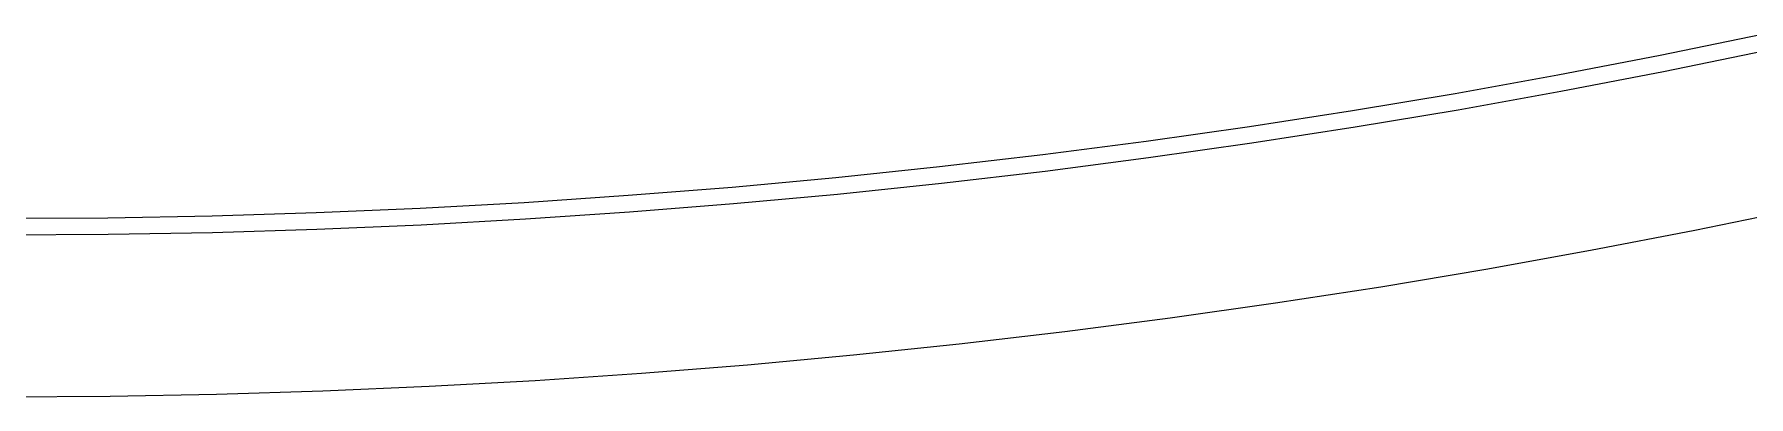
# Model space of a CAD drawing. Extents: x -25 to 122, y -49 to 104.
# Drawn here: x 46.13 to 61.25, y -48.99 to -45.79 of the extents above; entities that cross this region are included whole.
import ezdxf

# ---------------------------------------------------------------- set-up
doc = ezdxf.new("R2010")
doc.units = 0

msp = doc.modelspace()

# ---------------------------------------------------------------- linework, layer by layer
for p, q in [((60.4721, -45.9723), (61.3728, -45.7874)), ((59.5692, -46.1462), (60.4721, -45.9723)), ((61.4039, -45.9342), (60.5014, -46.1194)), ((60.5014, -46.1194), (59.5967, -46.2936)), ((58.6643, -46.3089), (59.5692, -46.1462)), ((59.5967, -46.2936), (58.69, -46.4567)), ((57.7574, -46.4606), (58.6643, -46.3089)), ((56.8488, -46.601), (57.7574, -46.4606)), ((58.69, -46.4567), (57.7813, -46.6086)), ((55.0266, -46.8485), (55.9384, -46.7304)), ((55.9384, -46.7304), (56.8488, -46.601)), ((56.8708, -46.7494), (55.9586, -46.879)), ((57.7813, -46.6086), (56.8708, -46.7494)), ((54.1134, -46.9555), (55.0266, -46.8485)), ((55.9586, -46.879), (55.045, -46.9974)), ((52.2834, -47.1357), (53.1989, -47.0512)), ((53.1989, -47.0512), (54.1134, -46.9555)), ((55.045, -46.9974), (54.1299, -47.1046)), ((51.3668, -47.209), (52.2834, -47.1357)), ((53.2136, -47.2005), (52.2962, -47.2852)), ((54.1299, -47.1046), (53.2136, -47.2005)), ((48.6128, -47.3612), (49.5314, -47.3217)), ((49.5314, -47.3217), (50.4494, -47.271)), ((50.4494, -47.271), (51.3668, -47.209)), ((52.2962, -47.2852), (51.3779, -47.3586)), ((60.7794, -47.5171), (61.699, -47.3283)), ((45.855, -47.412), (46.7744, -47.4064)), ((46.7744, -47.4064), (47.6937, -47.3894)), ((47.6937, -47.3894), (48.6128, -47.3612)), ((49.5387, -47.4716), (48.6183, -47.5111)), ((50.4586, -47.4207), (49.5387, -47.4716)), ((51.3779, -47.3586), (50.4586, -47.4207)), ((46.7763, -47.5563), (45.855, -47.562)), ((47.6974, -47.5394), (46.7763, -47.5563)), ((48.6183, -47.5111), (47.6974, -47.5394)), ((59.8575, -47.6946), (60.7794, -47.5171)), ((58.9336, -47.8607), (59.8575, -47.6946)), ((58.0076, -48.0155), (58.9336, -47.8607)), ((57.0799, -48.159), (58.0076, -48.0155)), ((56.1504, -48.291), (57.0799, -48.159)), ((54.287, -48.5209), (55.2194, -48.4117)), ((55.2194, -48.4117), (56.1504, -48.291)), ((53.3533, -48.6186), (54.287, -48.5209)), ((51.4827, -48.7797), (52.4185, -48.7049)), ((52.4185, -48.7049), (53.3533, -48.6186)), ((49.6087, -48.8949), (50.546, -48.843)), ((50.546, -48.843), (51.4827, -48.7797)), ((45.855, -48.987), (46.7938, -48.9812)), ((46.7938, -48.9812), (47.7324, -48.964)), ((47.7324, -48.964), (48.6707, -48.9352)), ((48.6707, -48.9352), (49.6087, -48.8949))]:
    msp.add_line(p, q)

doc.saveas('drawing.dxf')
